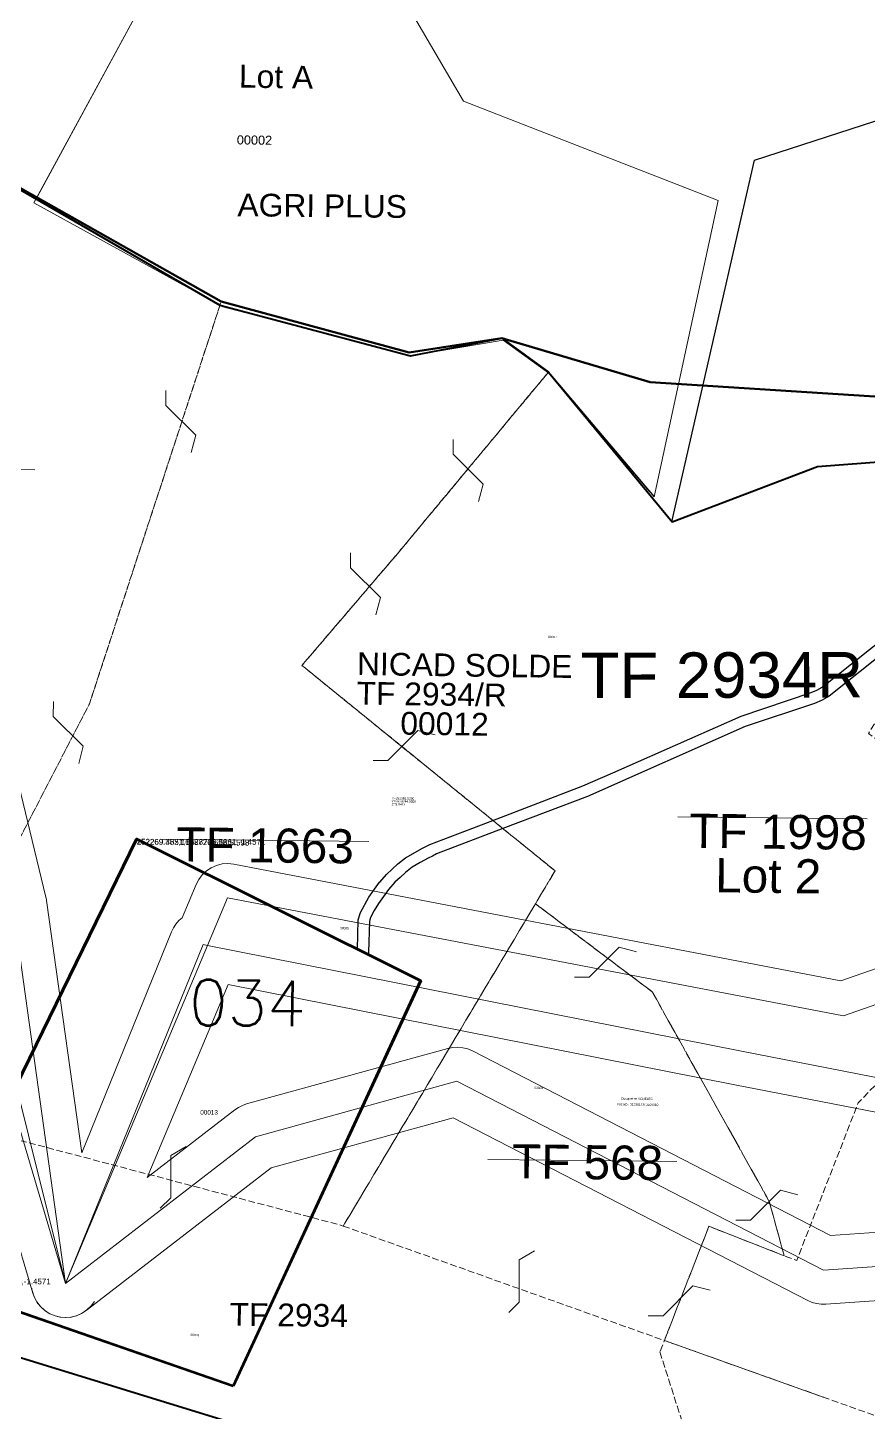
# Model space of a CAD drawing. Header units: metres. Extents: x 251686 to 255059, y 1627526 to 1631912.
# Drawn here: x 252221 to 252591, y 1628475 to 1629083 of the extents above; entities that cross this region are included whole.
import ezdxf
from ezdxf.enums import TextEntityAlignment as Align

# ---------------------------------------------------------------- set-up
doc = ezdxf.new("R2010")
doc.units = ezdxf.units.M
doc.header["$MEASUREMENT"] = 0
doc.linetypes.add('DGN Style 3', pattern=[4.156684, 2.96906, -1.187624])
for name, color, linetype in [('A_revoir_niveau_0', 7, 'Continuous'), ('historique_numero_parcelle', 7, 'Continuous'), ('limites_sections', 7, 'Continuous'), ('limites_tf', 7, 'Continuous'), ('numero_lot', 7, 'Continuous'), ('numero_parcelle', 7, 'Continuous'), ('toponymie', 7, 'Continuous')]:
    doc.layers.add(name, color=color, linetype=linetype)
for name, color, linetype, lineweight in [('Autorisation de Morceller', 7, 'Continuous', 0), ('emprise_ht_pik_rufisque', 7, 'Continuous', 0), ('LIMITE TITRE FONCIER', 5, 'Continuous', 13), ('Numero_TF', 7, 'Continuous', 0), ('Régularisation', 1, 'Continuous', 40)]:
    doc.layers.add(name, color=color, linetype=linetype, lineweight=lineweight)
doc.layers.add('Lignes HT Vectorisées', color=6, linetype='Continuous', lineweight=0, true_color=0xff00ff)
doc.styles.get("Standard").update_dxf_attribs({"font": 'txt.shx'})
doc.styles.add('Style-Arial', font='arial.ttf')
doc.styles.add('Style-txt', font='txt.shx')

msp = doc.modelspace()

# ---------------------------------------------------------------- linework, layer by layer
at = {"layer": 'A_revoir_niveau_0', "color": 1, "linetype": 'Continuous', "elevation": 1.457074, "flags": 128}
msp.add_lwpolyline([(252622.679715, 1628828.203513), (252573.784891, 1628789.358971), (252570.727554, 1628787.534334), (252567.41496, 1628786.160774), (252536.969495, 1628775.996776), (252467.530458, 1628745.323464), (252430.377648, 1628731.118685), (252401.260332, 1628719.986147), (252399.389429, 1628719.099259), (252397.518525, 1628718.212371), (252394.021841, 1628716.193546), (252390.525158, 1628714.174721), (252387.5348, 1628711.854693), (252385.193797, 1628709.720304), (252382.852795, 1628707.585915), (252380.120946, 1628704.448492), (252377.889411, 1628701.360003), (252375.657876, 1628698.271513), (252373.865846, 1628695.213864), (252372.234952, 1628692.012034), (252372.109542, 1628691.74875), (252371.990006, 1628691.430873), (252371.896819, 1628691.089476), (252371.843641, 1628690.795041), (252371.814839, 1628690.506519), (252371.808677, 1628690.351058), (252371.311327, 1628676.839974), (252371.164244, 1628675.818853), (252366.405747, 1628678.193313), (252366.829823, 1628691.070732), (252367.794571, 1628694.310426), (252371.427982, 1628700.942746), (252376.199762, 1628707.559032), (252376.246382, 1628707.612577), (252379.212672, 1628711.019445), (252384.26739, 1628715.641886), (252387.646194, 1628718.26947), (252395.107081, 1628722.593625), (252398.331645, 1628724.154498), (252425.927576, 1628734.730181), (252465.552965, 1628749.915954), (252478.779269, 1628755.730798), (252535.09602, 1628780.635368), (252565.844246, 1628790.907665), (252565.858387, 1628790.912389), (252568.367094, 1628791.944454), (252570.733384, 1628793.317717), (252619.569394, 1628832.118344)], dxfattribs=at)
at = {"layer": 'A_revoir_niveau_0', "color": 1, "lineweight": 70, "ltscale": 1000}
msp.add_3dface([(252311.74133, 1628486.119868), (252175.001517, 1628533.46049), (252269.382, 1628726.698), (252394.23101, 1628664.399112)], dxfattribs=at)
at = {"layer": 'A_revoir_niveau_0', "color": 6, "lineweight": 70, "ltscale": 100}
msp.add_3dface([(252311.82443, 1628485.987968), (252175.084617, 1628533.32859), (252269.4651, 1628726.5661), (252394.31411, 1628664.267212)], dxfattribs=at)
at = {"layer": 'emprise_ht_pik_rufisque', "color": 1}
for p, q in [((252094.964515, 1629255.988871), (252229.491499, 1628700.980519)), ((252223.734912, 1628526.963094), (252117.854242, 1628883.955531)), ((252578.935433, 1628664.267117), (252818.261081, 1628748.08161)), ((252296.684599, 1628708.828895), (252298.224204, 1628710.84662)), ((252298.224204, 1628710.84662), (252300.081967, 1628712.575874)), ((252300.081967, 1628712.575874), (252302.204697, 1628713.96714)), ((252302.204697, 1628713.96714), (252304.531611, 1628714.980584)), ((252304.531611, 1628714.980584), (252306.996086, 1628715.587187)), ((252306.996086, 1628715.587187), (252309.527554, 1628715.76958)), ((252309.527554, 1628715.76958), (252312.053534, 1628715.522542)), ((252312.053534, 1628715.522542), (252578.935433, 1628664.267117)), ((252289.3663, 1628691.961837), (252295.507237, 1628706.580468)), ((252295.507237, 1628706.580468), (252296.684599, 1628708.828895)), ((252229.491499, 1628700.980519), (252229.68574, 1628700.05175)), ((252229.68574, 1628700.05175), (252229.76959, 1628699.520739)), ((252229.76959, 1628699.520739), (252245.243118, 1628588.669263)), ((252287.887313, 1628690.678954), (252289.3663, 1628691.961837)), ((252245.243118, 1628588.669263), (252284.672539, 1628685.806853)), ((252284.672539, 1628685.806853), (252285.518394, 1628687.572561)), ((252285.518394, 1628687.572561), (252286.596673, 1628689.20673)), ((252286.596673, 1628689.20673), (252287.887313, 1628690.678954)), ((252309.607815, 1628662.686229), (252273.95224, 1628577.807379)), ((252532.415427, 1628618.530143), (252309.607815, 1628662.686229)), ((252317.673633, 1628610.119236), (252406.130092, 1628634.531052)), ((252406.130092, 1628634.531052), (252408.320949, 1628634.963239)), ((252408.320949, 1628634.963239), (252410.551692, 1628635.065387)), ((252410.551692, 1628635.065387), (252412.772879, 1628634.835227)), ((252412.772879, 1628634.835227), (252414.935283, 1628634.277864)), ((252414.935283, 1628634.277864), (252416.990979, 1628633.405648)), ((252416.990979, 1628633.405648), (252574.45238, 1628552.273151)), ((252678.83636, 1628589.922584), (252532.415427, 1628618.530143)), ((252273.95224, 1628577.807379), (252312.503832, 1628607.537884)), ((252312.503832, 1628607.537884), (252314.110789, 1628608.619227)), ((252314.110789, 1628608.619227), (252315.843687, 1628609.484487)), ((252315.843687, 1628609.484487), (252317.673633, 1628610.119236)), ((252408.460685, 1628604.052742), (252328.492803, 1628581.983565)), ((252564.432335, 1628523.687844), (252408.460685, 1628604.052742)), ((252328.492803, 1628581.983565), (252247.759115, 1628519.735624)), ((252574.45238, 1628552.273151), (252901.57843, 1628574.706595)), ((252902.79736, 1628544.719706), (252572.329011, 1628522.057055)), ((252223.336469, 1628528.621807), (252223.26999, 1628529.153213)), ((252223.605435, 1628527.607211), (252223.336469, 1628528.621807)), ((252224.389605, 1628525.260739), (252223.605435, 1628527.607211)), ((252224.610429, 1628524.700918), (252223.734912, 1628526.963094)), ((252225.55089, 1628523.076184), (252224.389605, 1628525.260739)), ((252225.839123, 1628522.60944), (252224.610429, 1628524.700918)), ((252227.057334, 1628521.113664), (252225.55089, 1628523.076184)), ((252227.388862, 1628520.743354), (252225.839123, 1628522.60944)), ((252249.368789, 1628521.310191), (252247.546588, 1628519.563865)), ((252250.8724, 1628523.337312), (252249.368789, 1628521.310191)), ((252566.304493, 1628522.87916), (252564.432335, 1628523.687844)), ((252568.269041, 1628522.331894), (252566.304493, 1628522.87916)), ((252570.289663, 1628522.056159), (252568.269041, 1628522.331894)), ((252572.329011, 1628522.057055), (252570.289663, 1628522.056159)), ((252228.867482, 1628519.427182), (252227.057334, 1628521.113664)), ((252229.219118, 1628519.151459), (252227.388862, 1628520.743354)), ((252230.931523, 1628518.063146), (252228.867482, 1628519.427182)), ((252231.282029, 1628517.875386), (252229.219118, 1628519.151459)), ((252233.192659, 1628517.059092), (252230.931523, 1628518.063146)), ((252233.523649, 1628516.948503), (252231.282029, 1628517.875386)), ((252235.588667, 1628516.442651), (252233.192659, 1628517.059092)), ((252235.885357, 1628516.395052), (252233.523649, 1628516.948503)), ((252238.053616, 1628516.230784), (252235.588667, 1628516.442651)), ((252238.305389, 1628516.229504), (252235.885357, 1628516.395052)), ((252240.519674, 1628516.429322), (252238.053616, 1628516.230784)), ((252240.720464, 1628516.456189), (252238.305389, 1628516.229504)), ((252242.91898, 1628517.032801), (252240.519674, 1628516.429322)), ((252243.160335, 1628517.102015), (252240.720464, 1628516.456189)), ((252245.185511, 1628518.024616), (252242.91898, 1628517.032801)), ((252245.457388, 1628518.147776), (252243.160335, 1628517.102015)), ((252247.256896, 1628519.377473), (252245.185511, 1628518.024616)), ((252247.546588, 1628519.563865), (252245.457388, 1628518.147776)), ((252247.759115, 1628519.735624), (252247.256896, 1628519.377473))]:
    msp.add_line(p, q, dxfattribs=at)
at = {"layer": 'Lignes HT Vectorisées', "color": 5, "flags": 128}
for points in [[(252300.518457, 1628679.779301), (252309.336602, 1628700.771082), (252580.077166, 1628648.773693), (252824.632129, 1628734.41955), (253013.710555, 1628846.692424), (253204.211081, 1628962.646401), (253437.574136, 1629102.280594), (253538.188903, 1629350.041559), (253696.542409, 1629585.521315), (253756.669149, 1629670.287472)], [(252238.115739, 1628531.228315), (252214.913615, 1628697.447025), (252080.387979, 1629252.449823), (251995.557045, 1629601.269482), (251992.869907, 1629612.343748)], [(252238.115739, 1628531.228315), (252059.36813, 1629247.340191), (251986.870997, 1629536.051196), (251976.572318, 1629577.488551)], [(252300.518457, 1628679.779301), (252535.311637, 1628633.247882), (252681.576934, 1628604.669463), (252988.818538, 1628790.478887), (253359.183284, 1629013.205735), (253675.222294, 1629206.394463), (253989.117803, 1629393.415688), (254273.85418, 1629565.672671)], [(252238.115739, 1628531.228315), (252132.235069, 1628888.220752), (252060.34199, 1629187.778649)], [(252238.115739, 1628531.228315), (252321.664095, 1628595.659757), (252410.120553, 1628620.071574), (252571.302761, 1628537.021918), (252902.604681, 1628559.741733), (253211.374286, 1628546.512525), (253598.517543, 1628531.074514), (253921.490958, 1628519.009106), (254251.545533, 1628795.955667)], [(252238.115739, 1628531.228315), (252298.571179, 1628680.165214), (252300.518457, 1628679.779301)], [(252238.115739, 1628531.228315), (252300.518457, 1628679.779301)]]:
    msp.add_lwpolyline(points, dxfattribs=at)
at = {"layer": 'LIMITE TITRE FONCIER', "color": 5, "linetype": 'DGN Style 3', "lineweight": 0}
msp.add_line((252520.971788, 1628556.321788), (252501.387238, 1628506.133446), dxfattribs=at)
at = {"layer": 'LIMITE TITRE FONCIER', "color": 5, "linetype": 'Continuous', "lineweight": 0}
for p, q in [((252554.057255, 1628543.402694), (252520.971788, 1628556.321788)), ((252501.387238, 1628506.133446), (252571.152712, 1628481.275287))]:
    msp.add_line(p, q, dxfattribs=at)
at = {"layer": 'LIMITE TITRE FONCIER', "color": 5, "linetype": 'Continuous', "lineweight": 30}
msp.add_line((252587.203627, 1628384.955986), (252052.289823, 1628549.56073), dxfattribs=at)
at = {"layer": 'limites_sections', "color": 112, "linetype": 'Continuous', "lineweight": 40, "flags": 128}
for points in [[(251919.612683, 1629455.670577), (252081.425928, 1629801.736029), (252284.018128, 1629684.534125), (252527.008235, 1629543.961569), (252770.730849, 1629406.43238), (252730.690705, 1629319.388588), (252715.532147, 1629273.912915), (252709.800196, 1629256.717058), (252715.022823, 1628988.622184), (252674.257536, 1628915.953628), (252495.086357, 1628927.313682), (252429.920946, 1628946.766764), (252389.117958, 1628940.418995), (252306.553663, 1628962.878275), (252156.980404, 1629047.271017), (252178.396389, 1629141.09202), (252230.210237, 1629282.120645), (252157.354471, 1629307.562382), (251996.658236, 1629315.195618), (252037.721959, 1629398.928058), (251919.612683, 1629455.670577)], [(252721.721864, 1628619.437822), (252753.241864, 1628623.321822), (252724.250426, 1628275.006531), (252670.715386, 1628292.089523), (252580.662046, 1628324.662008), (252041.292027, 1628533.926516), (252075.316041, 1628631.877881), (252090.835733, 1628688.257312), (252115.26328, 1628944.950622), (252156.993131, 1629047.301812), (252306.553663, 1628962.878275), (252389.117958, 1628940.418995), (252429.920946, 1628946.766764), (252495.086357, 1628927.313682), (252674.257536, 1628915.953628), (252655.492526, 1628879.661683), (252709.972275, 1628836.08889), (252707.872864, 1628693.966822), (252721.721864, 1628619.437822)]]:
    msp.add_lwpolyline(points, close=True, dxfattribs=at)
at = {"layer": 'limites_tf', "color": 1, "linetype": 'Continuous', "lineweight": 30}
for p, q in [((252156.992253, 1629047.264332), (252306.553663, 1628962.878275)), ((252450.373841, 1628931.748567), (252504.811555, 1628865.969307))]:
    msp.add_line(p, q, dxfattribs=at)
at = {"layer": 'limites_tf', "linetype": 'Continuous', "lineweight": 30, "ltscale": 39.37}
msp.add_line((252156.993131, 1629047.301812), (252306.568967, 1628962.942027), dxfattribs=at)
at = {"layer": 'limites_tf', "color": 5, "linetype": 'Continuous', "lineweight": 30, "flags": 128}
msp.add_lwpolyline([(252641.504027, 1629069.924305), (252747.999989, 1629024.715149), (252818.248634, 1628961.763827), (252817.657694, 1628897.83648), (252775.515169, 1628885.949758), (252736.823974, 1628852.085884), (252710.000202, 1628836.071401), (252635.744106, 1628895.463393), (252568.762691, 1628890.327617), (252504.613745, 1628865.969523), (252541.035571, 1629024.934513), (252630.922848, 1629054.185098), (252641.504027, 1629069.924305)], close=True, dxfattribs=at)
at = {"layer": 'limites_tf', "color": 7, "linetype": 'Continuous', "lineweight": 40, "flags": 128}
msp.add_lwpolyline([(252587.203627, 1628384.955986), (252047.260273, 1628551.108434), (252090.835733, 1628688.257312), (252115.26328, 1628944.950622), (252157.037261, 1629047.238937), (252306.010258, 1628961.218851), (252389.826661, 1628938.995359), (252429.920946, 1628946.766764), (252450.373841, 1628931.748567), (252504.764121, 1628866.026622), (252568.762691, 1628890.327617), (252635.739577, 1628895.467016), (252710.021141, 1628836.054654), (252708.137677, 1628692.541722), (252587.203627, 1628384.955986)], close=True, dxfattribs=at)
at = {"layer": 'limites_tf', "color": 5, "linetype": 'DGN Style 3', "lineweight": 0, "flags": 128}
for points in [[(252208.804352, 1628691.38516), (252208.181883, 1628707.904287), (252248.626207, 1628785.982226), (252306.553663, 1628962.878275), (252156.992253, 1629047.264332), (252121.604031, 1628961.682265), (252114.38405, 1628944.221613), (252092.360581, 1628704.549437), (252208.774606, 1628691.405536), (252208.775335, 1628691.388441), (252208.804352, 1628691.38516)], [(252453.319795, 1628712.564242), (252342.045791, 1628802.869646), (252384.137802, 1628852.104603), (252450.373841, 1628931.748567), (252429.920946, 1628946.766764), (252389.117958, 1628940.418995), (252306.553663, 1628962.878275), (252248.626207, 1628785.982226), (252208.181883, 1628707.904287), (252208.804352, 1628691.38516), (252208.775335, 1628691.388441), (252209.037298, 1628685.251749), (252212.360528, 1628595.603037), (252212.363379, 1628595.602284), (252358.748745, 1628556.957013), (252358.936828, 1628556.889997), (252360.196655, 1628556.441108), (252444.687249, 1628698.091576), (252453.319795, 1628712.564242)], [(252708.166444, 1628694.780425), (252709.982148, 1628836.078765), (252663.475982, 1628873.276204), (252663.4759, 1628873.276101), (252655.492526, 1628879.661683), (252647.762514, 1628885.844447), (252635.732554, 1628895.466477), (252568.762691, 1628890.327617), (252504.811555, 1628865.969307), (252450.373841, 1628931.748567), (252384.137802, 1628852.104603), (252342.045791, 1628802.869646), (252453.319795, 1628712.564242), (252444.687249, 1628698.091576), (252496.074765, 1628659.372781), (252547.500946, 1628567.229283), (252554.057255, 1628543.402694), (252559.555514, 1628541.255754), (252586.598923, 1628610.5914), (252635.967128, 1628661.865085), (252674.403131, 1628635.840042), (252692.363962, 1628680.35786), (252692.46693, 1628694.917716), (252684.09362, 1628706.643861), (252591.059457, 1628772.948167), (252594.723942, 1628778.852586), (252688.236056, 1628712.38226), (252699.163169, 1628696.963732), (252698.385211, 1628678.032014), (252680.353147, 1628631.824957), (252682.911707, 1628630.10267), (252682.914104, 1628630.101734), (252708.166444, 1628694.780425)], [(252360.196655, 1628556.441108), (252501.387218, 1628506.133453), (252501.387238, 1628506.133446), (252520.971788, 1628556.321788), (252554.057255, 1628543.402694), (252547.500946, 1628567.229283), (252496.074765, 1628659.372781), (252444.687249, 1628698.091576), (252360.196655, 1628556.441108)], [(252499.42627, 1628501.10817), (252530.886643, 1628402.285961), (252530.887174, 1628402.285797), (252587.203627, 1628384.955986), (252618.25544, 1628464.492102), (252618.255439, 1628464.492099), (252571.152712, 1628481.275287), (252501.386982, 1628506.132789), (252499.42627, 1628501.10817)]]:
    msp.add_lwpolyline(points, close=True, dxfattribs=at)
at = {"layer": 'Régularisation', "color": 1, "linetype": 'Continuous', "lineweight": 13}
for p, q in [((252330.903645, 1629191.694484), (252413.01387, 1629050.860056)), ((252224.20469, 1629006.229068, 1.999227), (252288.585166, 1629124.807981, 1.999227)), ((252224.859584, 1629007.435281, 1.999227), (252288.585166, 1629124.807981, 1.999227)), ((252413.01387, 1629050.860056), (252524.9912, 1629007.1685)), ((252524.9912, 1629007.1685), (252496.861956, 1628876.92386)), ((252141.49242, 1628889.70312), (252224.681853, 1628888.829172)), ((252507.344459, 1628736.291755), (252590.533892, 1628735.417807)), ((252280.032137, 1628726.454181), (252371.401683, 1628725.494296)), ((252423.72037, 1628585.654447), (252506.909803, 1628584.780499))]:
    msp.add_line(p, q, dxfattribs=at)
at = {"layer": 'Régularisation', "color": 1, "linetype": 'Continuous', "lineweight": 30}
msp.add_line((252451.170247, 1628930.968899, 1.999227), (252496.861956, 1628876.92386, 1.999227), dxfattribs=at)
at = {"layer": 'Régularisation', "color": 1, "linetype": 'Continuous', "lineweight": 13, "elevation": 1.999227, "flags": 128}
msp.add_lwpolyline([(252224.183439, 1629006.189926), (252307.279599, 1628960.521236), (252389.826661, 1628938.995359), (252430.560714, 1628945.771411), (252451.170247, 1628930.968899), (252494.659114, 1628879.529425)], dxfattribs=at)
at = {"layer": 'Régularisation', "color": 1, "linetype": 'Continuous', "lineweight": 13, "flags": 128}
for points in [[(252282.236569, 1628923.675791), (252282.168458, 1628917.192507), (252295.370858, 1628904.085809), (252293.385211, 1628896.478434)], [(252408.567014, 1628902.19179), (252408.498904, 1628895.708506), (252421.701303, 1628882.601808), (252419.715656, 1628874.994433)], [(252363.449057, 1628852.319425), (252363.380947, 1628845.836141), (252376.583346, 1628832.729443), (252374.597699, 1628825.122068)], [(252232.791655, 1628786.944991), (252232.723544, 1628780.461706), (252245.925944, 1628767.355008), (252243.940297, 1628759.747633)], [(252373.375691, 1628761.145477), (252379.858976, 1628761.077366), (252392.965674, 1628774.279766), (252400.573049, 1628772.294119)], [(252461.899328, 1628665.851555), (252468.382612, 1628665.783444), (252481.48931, 1628678.985844), (252489.096685, 1628677.000197)], [(252279.778737, 1628564.285036), (252284.411273, 1628568.821249), (252284.343602, 1628587.42459), (252291.126892, 1628591.399753)], [(252532.816358, 1628559.036205), (252539.299642, 1628558.968095), (252552.40634, 1628572.170494), (252560.013715, 1628570.184847)], [(252432.952535, 1628518.377614), (252437.585071, 1628522.913827), (252437.5174, 1628541.517168), (252444.300691, 1628545.49233)], [(252494.311063, 1628517.037585), (252500.794348, 1628516.969474), (252513.901046, 1628530.171873), (252521.508421, 1628528.186227)]]:
    msp.add_lwpolyline(points, dxfattribs=at)

# ---------------------------------------------------------------- texts
at = {"layer": 'Autorisation de Morceller', "color": 1, "linetype": 'Continuous', "lineweight": 13, "insert": (252381.539035, 1628744.955006, 5.941285), "char_height": 1, "attachment_point": 1, "rotation": 359.398096873, "line_spacing_factor": 0.776524, "style": 'Style-Arial'}
msp.add_mtext('X=252381.5390^JY=1628744.9550^JZ=5.9413', dxfattribs=at)
at = {"layer": 'historique_numero_parcelle', "color": 7, "linetype": 'Continuous', "lineweight": 0, "char_height": 1, "attachment_point": 1, "rotation": 359.232499864}
for s, insert, line_spacing_factor in [('\\fArial|b0|i0|c00|p39;00007', (252450.273755, 1628815.902612), 0.6), ('\\fArial|b0|i0|c00|p39;00005', (252358.810585, 1628687.916668), 0.6), ('\\fArial|b0|i0|c00|p39;00004', (252444.198203, 1628617.698982), 0.6), ('\\fArial|b0|i0|c00|p39;      Occupation SENELEC\\P\\P  NICAD : 0133011303400010', (252480.056637, 1628613.058903), 0.776524), ('\\fArial|b0|i0|c00|p39;00003', (252293.003817, 1628509.085307), 0.6)]:
    msp.add_mtext(s, dxfattribs=dict(at, insert=insert, line_spacing_factor=line_spacing_factor))
at = {"layer": 'limites_sections', "color": 3, "lineweight": 30, "style": 'Style-txt'}
msp.add_text('034', height=19.99996, rotation=359.3742, dxfattribs=at).set_placement((252318.051864, 1628654.454866), align=Align.MIDDLE_CENTER)
at = {"layer": 'numero_lot', "color": 7, "lineweight": 0, "insert": (252314.467728, 1629066.917728), "char_height": 10, "attachment_point": 1, "rotation": 359.000023588, "line_spacing_factor": 0.6}
msp.add_mtext('\\fArial|b0|i0|c00|p39;Lot A', dxfattribs=at)
at = {"layer": 'numero_parcelle', "color": 5, "lineweight": 0, "attachment_point": 1, "rotation": 359.232499864, "line_spacing_factor": 0.6}
for s, insert, char_height in [('\\fArial|b0|i0|c00|p39;00002', (252313.444719, 1629035.907332), 4), ('\\fArial|b0|i0|c00|p39;00013', (252297.359201, 1628607.478481), 2)]:
    msp.add_mtext(s, dxfattribs=dict(at, insert=insert, char_height=char_height))
at = {"layer": 'numero_parcelle', "color": 5, "lineweight": 0, "insert": (252366.345479, 1628808.62879), "char_height": 10, "attachment_point": 1, "rotation": 359.232499864, "line_spacing_factor": 0.776524, "style": 'Style-Arial'}
msp.add_mtext('NICAD SOLDE\\PTF 2934/R\\P     00012', dxfattribs=at)
at = {"layer": 'numero_tf', "color": 4, "linetype": 'Continuous', "lineweight": 0, "style": 'Style-Arial'}
msp.add_text('TF 2934', height=10, rotation=359.28, dxfattribs=at).set_placement((252310.335439, 1628522.671166), align=Align.TOP_LEFT)
at = {"layer": 'numero_tf', "color": 4, "linetype": 'Continuous', "lineweight": 30, "insert": (252526.60775, 1628808.634722), "char_height": 20, "attachment_point": 2, "rotation": 0.16191809, "line_spacing_factor": 0.72, "style": 'Style-Arial'}
msp.add_mtext('TF 2934R', dxfattribs=at)
at = {"layer": 'numero_tf', "color": 4, "linetype": 'Continuous', "lineweight": 0, "insert": (252512.016454, 1628703.122646), "char_height": 15, "attachment_point": 7, "rotation": 359.280002253, "line_spacing_factor": 0.776524, "style": 'Style-Arial'}
msp.add_mtext('TF 1998\\P  Lot 2\\P', dxfattribs=at)
at = {"layer": 'numero_tf', "color": 4, "linetype": 'Continuous', "lineweight": 0, "char_height": 15, "attachment_point": 7, "rotation": 359.280002253, "style": 'Style-Arial'}
for s, insert in [('TF 1663\\P  \\P', (252286.450691, 1628691.55095)), ('TF 568\\P  \\P', (252434.047359, 1628552.218257))]:
    msp.add_mtext(s, dxfattribs=dict(at, insert=insert))
at = {"layer": 'Régularisation', "color": 1, "linetype": 'Continuous', "lineweight": 0, "style": 'Style-Arial'}
msp.add_text('AGRI PLUS', height=10, rotation=359.3981, dxfattribs=at).set_placement((252351.016389, 1629009.953653, -0.000019), align=Align.TOP_CENTER)
at = {"layer": 'toponymie', "style": 'Style-Arial'}
msp.add_text('252269.382,1628726.698,5.598', height=2.5, rotation=359.3981, dxfattribs=at).set_placement((252269.382, 1628726.698), align=Align.TOP_LEFT)
at = {"layer": 'toponymie', "char_height": 2.5, "attachment_point": 1, "line_spacing_factor": 0.72}
for s, insert in [('\\fArial|b0|i0|c00|p39;252269.4651,1628726.5661,-1.4571', (252269.4651, 1628726.5661)), ('\\fArial|b0|i0|c00|p39;252175.0846,1628533.3286,-1.4571', (252175.084617, 1628533.32859))]:
    msp.add_mtext(s, dxfattribs=dict(at, insert=insert))

doc.saveas('drawing.dxf')
